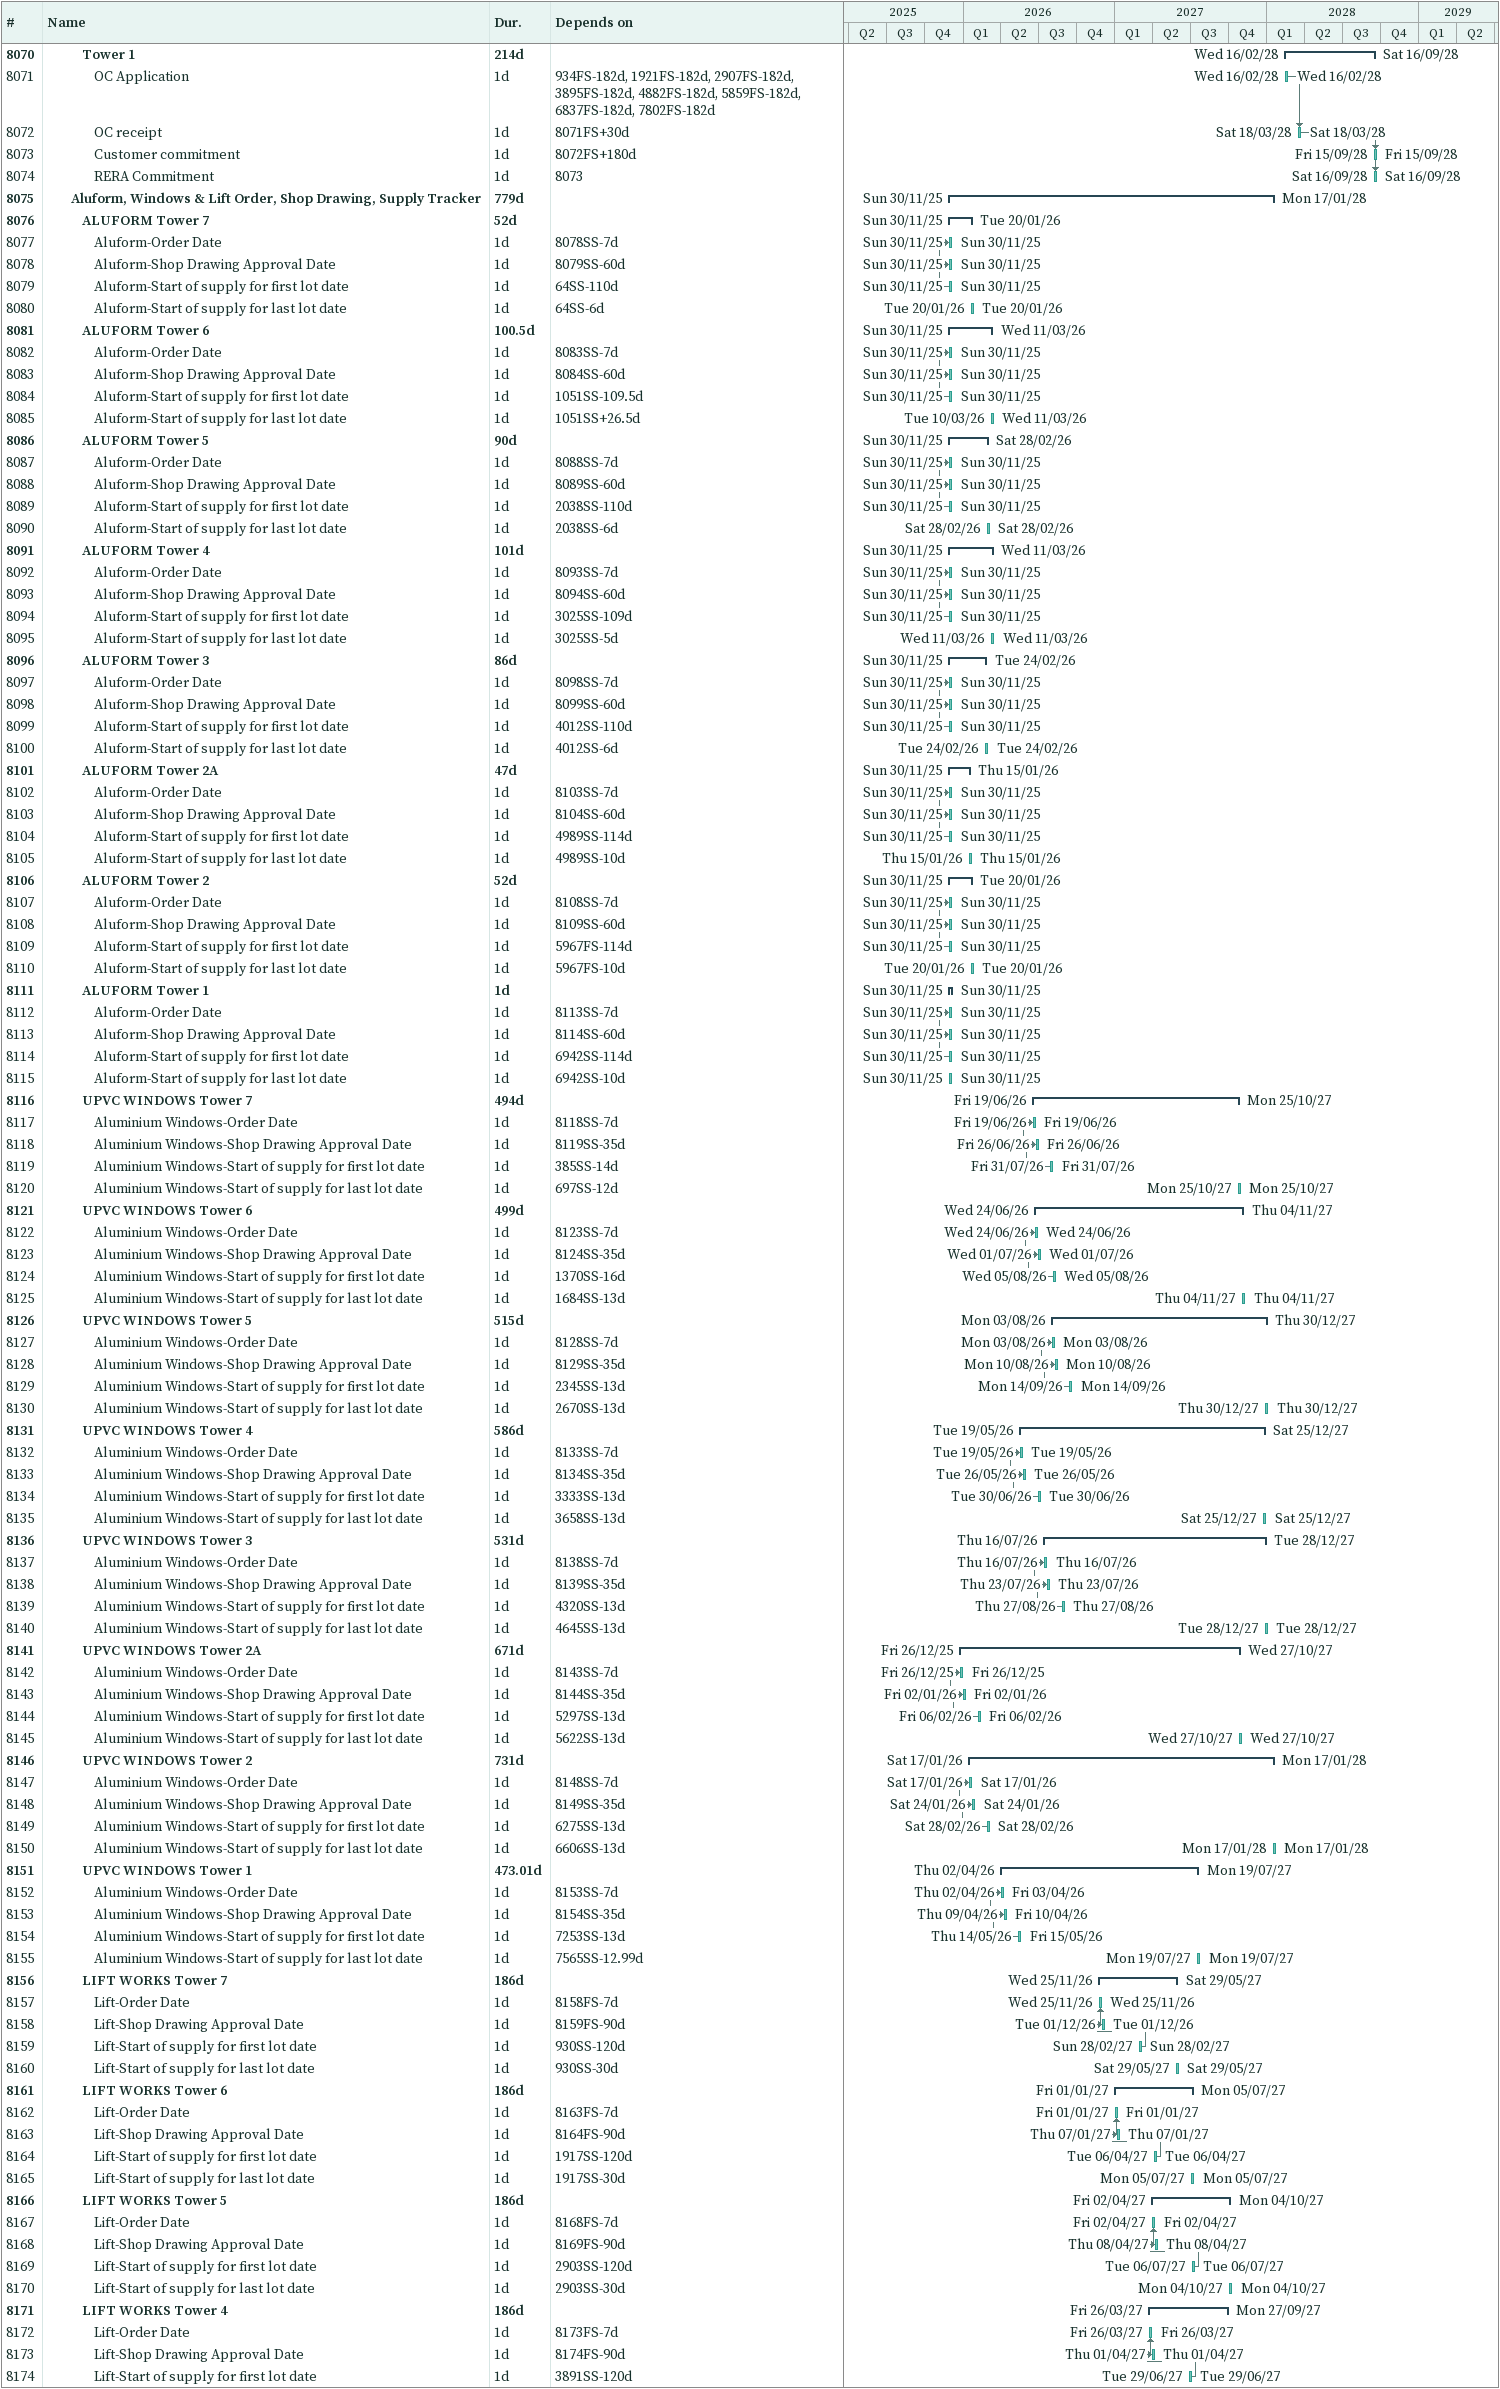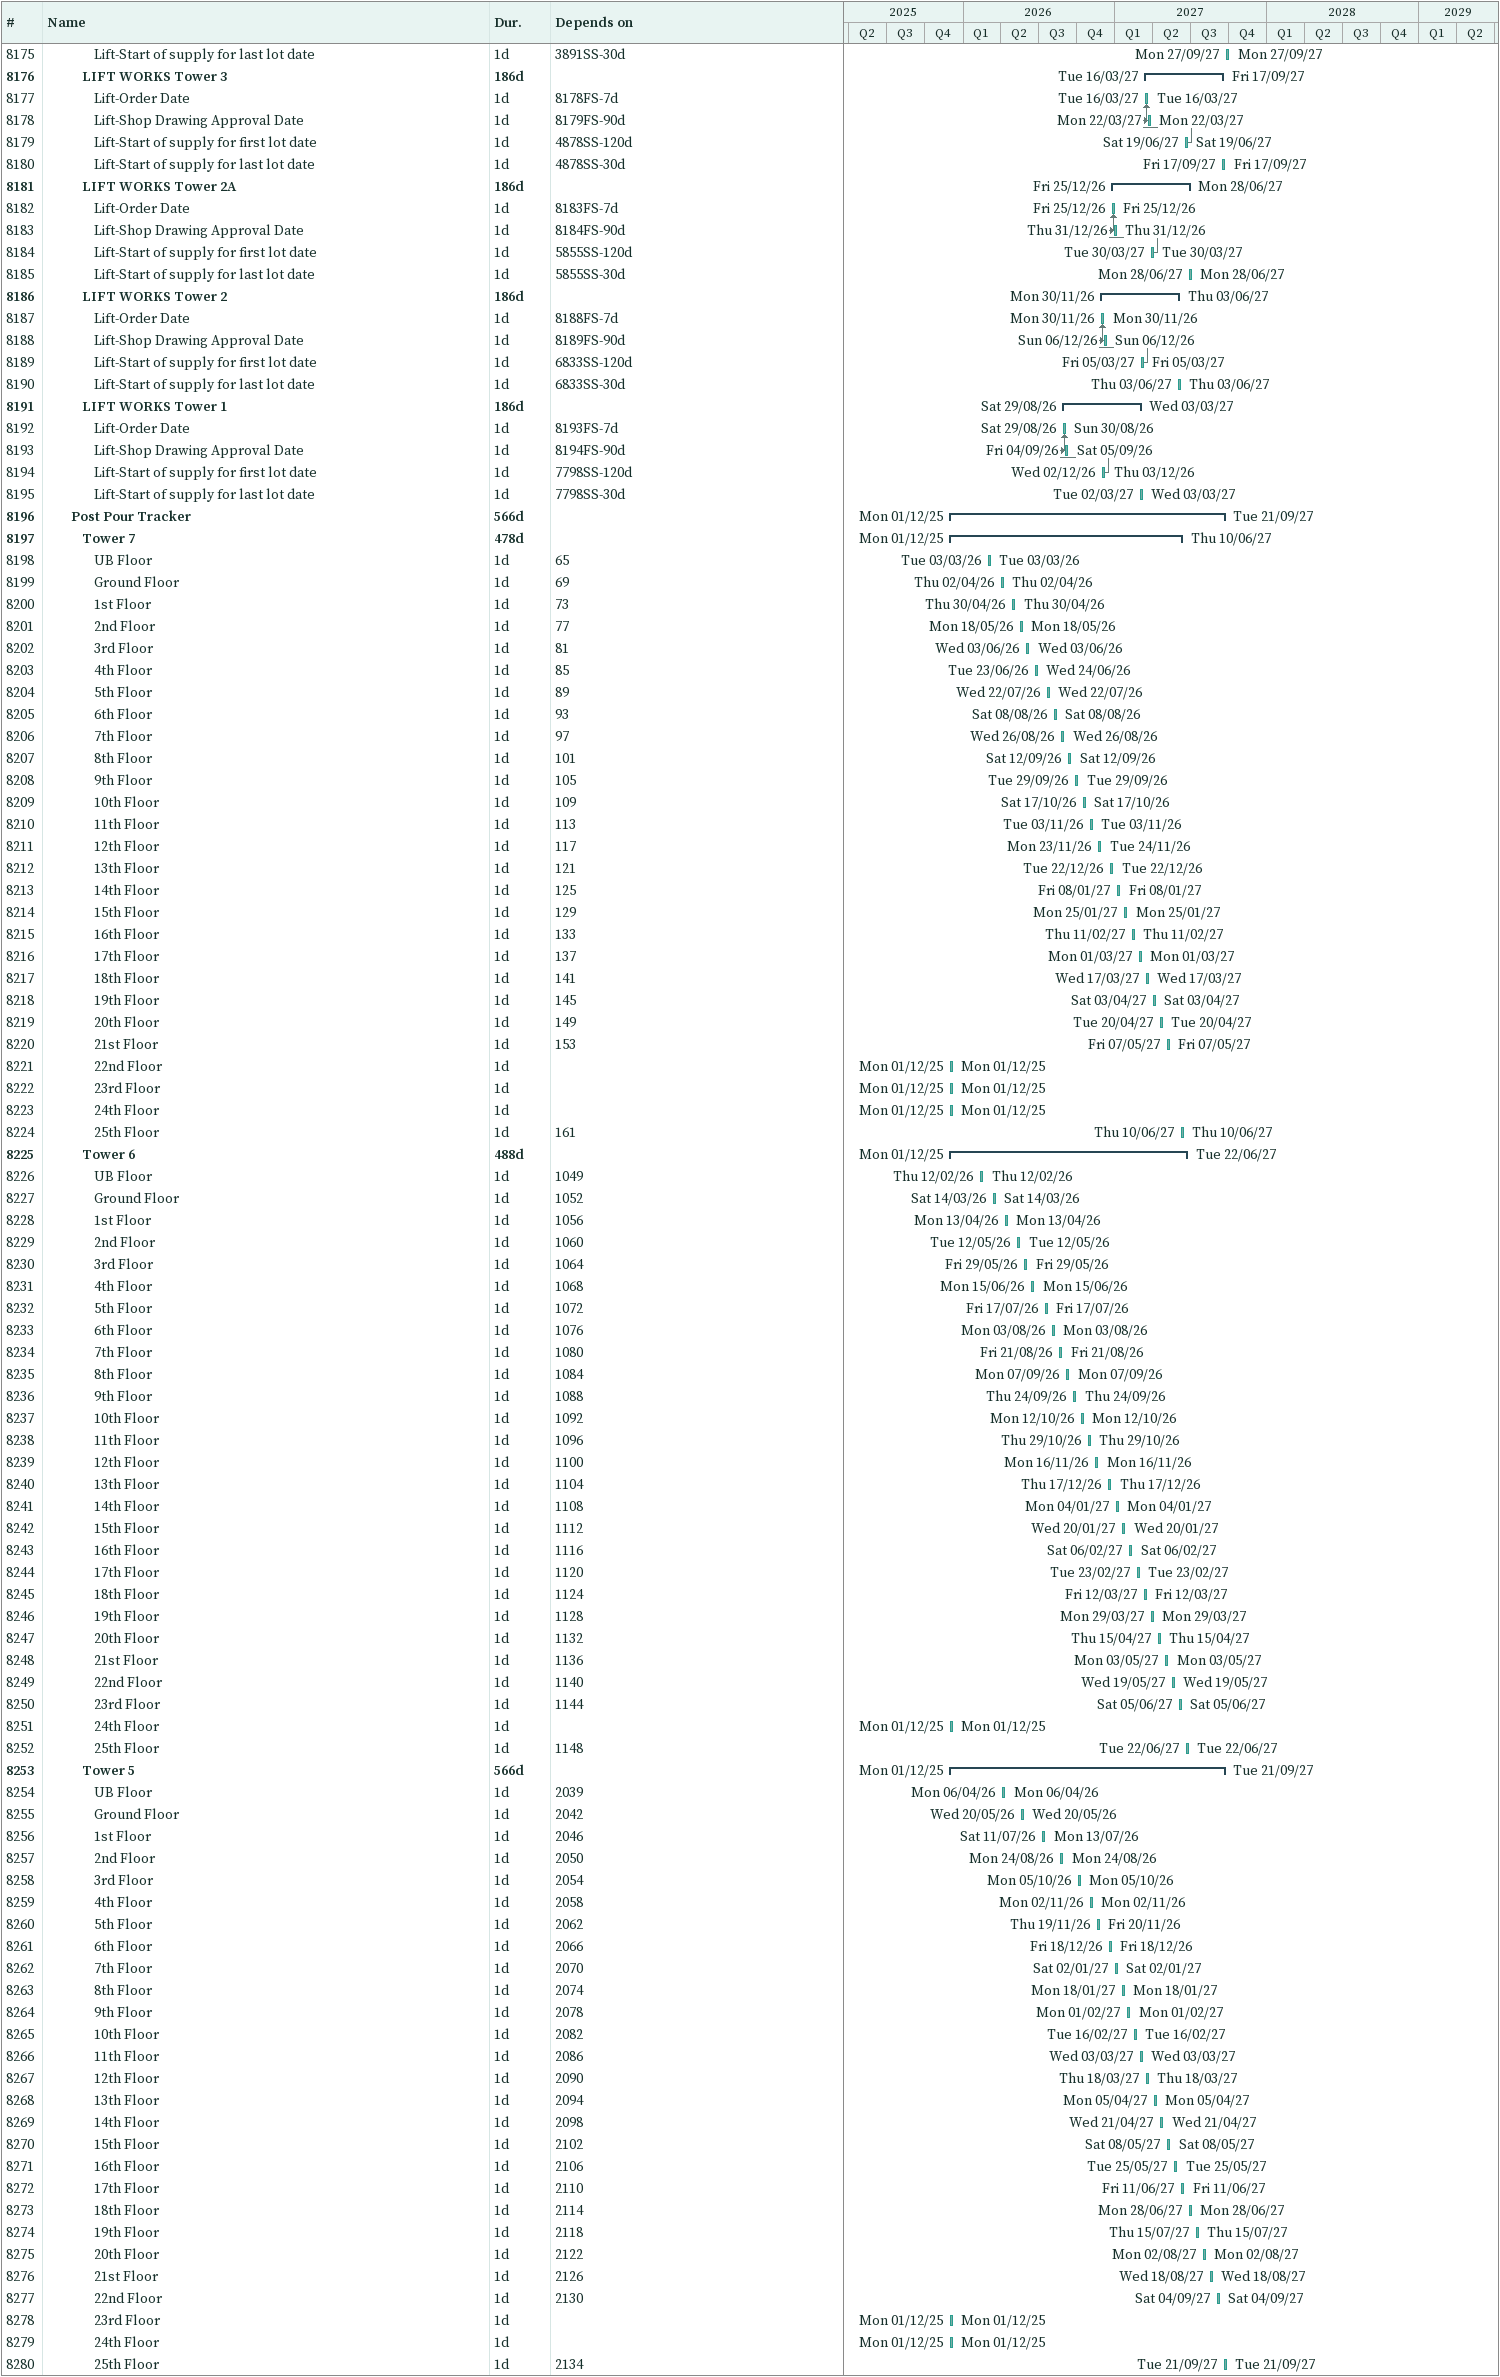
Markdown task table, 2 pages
| ID | Level | Task | Duration | Start | Finish | Predecessors |
|---|---|---|---|---|---|---|
| 8070 | 4 | **Tower 1** | 214d | 2028-02-16 | 2028-09-16 |  |
| 8071 | 5 | OC Application | 1d | 2028-02-16 | 2028-02-16 | 934FS-182d, 1921FS-182d, 2907FS-182d, 3895FS-182d, 4882FS-182d, 5859FS-182d, 6837FS-182d, 7802FS-182d |
| 8072 | 5 | OC receipt | 1d | 2028-03-18 | 2028-03-18 | 8071FS+30d |
| 8073 | 5 | Customer commitment | 1d | 2028-09-15 | 2028-09-15 | 8072FS+180d |
| 8074 | 5 | RERA Commitment | 1d | 2028-09-16 | 2028-09-16 | 8073 |
| 8075 | 3 | **Aluform, Windows & Lift Order, Shop Drawing, Supply Tracker** | 779d | 2025-11-30 | 2028-01-17 |  |
| 8076 | 4 | **ALUFORM Tower 7** | 52d | 2025-11-30 | 2026-01-20 |  |
| 8077 | 5 | Aluform-Order Date | 1d | 2025-11-30 | 2025-11-30 | 8078SS-7d |
| 8078 | 5 | Aluform-Shop Drawing Approval Date | 1d | 2025-11-30 | 2025-11-30 | 8079SS-60d |
| 8079 | 5 | Aluform-Start of supply for first lot date | 1d | 2025-11-30 | 2025-11-30 | 64SS-110d |
| 8080 | 5 | Aluform-Start of supply for last lot date | 1d | 2026-01-20 | 2026-01-20 | 64SS-6d |
| 8081 | 4 | **ALUFORM Tower 6** | 100.5d | 2025-11-30 | 2026-03-11 |  |
| 8082 | 5 | Aluform-Order Date | 1d | 2025-11-30 | 2025-11-30 | 8083SS-7d |
| 8083 | 5 | Aluform-Shop Drawing Approval Date | 1d | 2025-11-30 | 2025-11-30 | 8084SS-60d |
| 8084 | 5 | Aluform-Start of supply for first lot date | 1d | 2025-11-30 | 2025-11-30 | 1051SS-109.5d |
| 8085 | 5 | Aluform-Start of supply for last lot date | 1d | 2026-03-10 | 2026-03-11 | 1051SS+26.5d |
| 8086 | 4 | **ALUFORM Tower 5** | 90d | 2025-11-30 | 2026-02-28 |  |
| 8087 | 5 | Aluform-Order Date | 1d | 2025-11-30 | 2025-11-30 | 8088SS-7d |
| 8088 | 5 | Aluform-Shop Drawing Approval Date | 1d | 2025-11-30 | 2025-11-30 | 8089SS-60d |
| 8089 | 5 | Aluform-Start of supply for first lot date | 1d | 2025-11-30 | 2025-11-30 | 2038SS-110d |
| 8090 | 5 | Aluform-Start of supply for last lot date | 1d | 2026-02-28 | 2026-02-28 | 2038SS-6d |
| 8091 | 4 | **ALUFORM Tower 4** | 101d | 2025-11-30 | 2026-03-11 |  |
| 8092 | 5 | Aluform-Order Date | 1d | 2025-11-30 | 2025-11-30 | 8093SS-7d |
| 8093 | 5 | Aluform-Shop Drawing Approval Date | 1d | 2025-11-30 | 2025-11-30 | 8094SS-60d |
| 8094 | 5 | Aluform-Start of supply for first lot date | 1d | 2025-11-30 | 2025-11-30 | 3025SS-109d |
| 8095 | 5 | Aluform-Start of supply for last lot date | 1d | 2026-03-11 | 2026-03-11 | 3025SS-5d |
| 8096 | 4 | **ALUFORM Tower 3** | 86d | 2025-11-30 | 2026-02-24 |  |
| 8097 | 5 | Aluform-Order Date | 1d | 2025-11-30 | 2025-11-30 | 8098SS-7d |
| 8098 | 5 | Aluform-Shop Drawing Approval Date | 1d | 2025-11-30 | 2025-11-30 | 8099SS-60d |
| 8099 | 5 | Aluform-Start of supply for first lot date | 1d | 2025-11-30 | 2025-11-30 | 4012SS-110d |
| 8100 | 5 | Aluform-Start of supply for last lot date | 1d | 2026-02-24 | 2026-02-24 | 4012SS-6d |
| 8101 | 4 | **ALUFORM Tower 2A** | 47d | 2025-11-30 | 2026-01-15 |  |
| 8102 | 5 | Aluform-Order Date | 1d | 2025-11-30 | 2025-11-30 | 8103SS-7d |
| 8103 | 5 | Aluform-Shop Drawing Approval Date | 1d | 2025-11-30 | 2025-11-30 | 8104SS-60d |
| 8104 | 5 | Aluform-Start of supply for first lot date | 1d | 2025-11-30 | 2025-11-30 | 4989SS-114d |
| 8105 | 5 | Aluform-Start of supply for last lot date | 1d | 2026-01-15 | 2026-01-15 | 4989SS-10d |
| 8106 | 4 | **ALUFORM Tower 2** | 52d | 2025-11-30 | 2026-01-20 |  |
| 8107 | 5 | Aluform-Order Date | 1d | 2025-11-30 | 2025-11-30 | 8108SS-7d |
| 8108 | 5 | Aluform-Shop Drawing Approval Date | 1d | 2025-11-30 | 2025-11-30 | 8109SS-60d |
| 8109 | 5 | Aluform-Start of supply for first lot date | 1d | 2025-11-30 | 2025-11-30 | 5967FS-114d |
| 8110 | 5 | Aluform-Start of supply for last lot date | 1d | 2026-01-20 | 2026-01-20 | 5967FS-10d |
| 8111 | 4 | **ALUFORM Tower 1** | 1d | 2025-11-30 | 2025-11-30 |  |
| 8112 | 5 | Aluform-Order Date | 1d | 2025-11-30 | 2025-11-30 | 8113SS-7d |
| 8113 | 5 | Aluform-Shop Drawing Approval Date | 1d | 2025-11-30 | 2025-11-30 | 8114SS-60d |
| 8114 | 5 | Aluform-Start of supply for first lot date | 1d | 2025-11-30 | 2025-11-30 | 6942SS-114d |
| 8115 | 5 | Aluform-Start of supply for last lot date | 1d | 2025-11-30 | 2025-11-30 | 6942SS-10d |
| 8116 | 4 | **UPVC WINDOWS Tower 7** | 494d | 2026-06-19 | 2027-10-25 |  |
| 8117 | 5 | Aluminium Windows-Order Date | 1d | 2026-06-19 | 2026-06-19 | 8118SS-7d |
| 8118 | 5 | Aluminium Windows-Shop Drawing Approval Date | 1d | 2026-06-26 | 2026-06-26 | 8119SS-35d |
| 8119 | 5 | Aluminium Windows-Start of supply for first lot date | 1d | 2026-07-31 | 2026-07-31 | 385SS-14d |
| 8120 | 5 | Aluminium Windows-Start of supply for last lot date | 1d | 2027-10-25 | 2027-10-25 | 697SS-12d |
| 8121 | 4 | **UPVC WINDOWS Tower 6** | 499d | 2026-06-24 | 2027-11-04 |  |
| 8122 | 5 | Aluminium Windows-Order Date | 1d | 2026-06-24 | 2026-06-24 | 8123SS-7d |
| 8123 | 5 | Aluminium Windows-Shop Drawing Approval Date | 1d | 2026-07-01 | 2026-07-01 | 8124SS-35d |
| 8124 | 5 | Aluminium Windows-Start of supply for first lot date | 1d | 2026-08-05 | 2026-08-05 | 1370SS-16d |
| 8125 | 5 | Aluminium Windows-Start of supply for last lot date | 1d | 2027-11-04 | 2027-11-04 | 1684SS-13d |
| 8126 | 4 | **UPVC WINDOWS Tower 5** | 515d | 2026-08-03 | 2027-12-30 |  |
| 8127 | 5 | Aluminium Windows-Order Date | 1d | 2026-08-03 | 2026-08-03 | 8128SS-7d |
| 8128 | 5 | Aluminium Windows-Shop Drawing Approval Date | 1d | 2026-08-10 | 2026-08-10 | 8129SS-35d |
| 8129 | 5 | Aluminium Windows-Start of supply for first lot date | 1d | 2026-09-14 | 2026-09-14 | 2345SS-13d |
| 8130 | 5 | Aluminium Windows-Start of supply for last lot date | 1d | 2027-12-30 | 2027-12-30 | 2670SS-13d |
| 8131 | 4 | **UPVC WINDOWS Tower 4** | 586d | 2026-05-19 | 2027-12-25 |  |
| 8132 | 5 | Aluminium Windows-Order Date | 1d | 2026-05-19 | 2026-05-19 | 8133SS-7d |
| 8133 | 5 | Aluminium Windows-Shop Drawing Approval Date | 1d | 2026-05-26 | 2026-05-26 | 8134SS-35d |
| 8134 | 5 | Aluminium Windows-Start of supply for first lot date | 1d | 2026-06-30 | 2026-06-30 | 3333SS-13d |
| 8135 | 5 | Aluminium Windows-Start of supply for last lot date | 1d | 2027-12-25 | 2027-12-25 | 3658SS-13d |
| 8136 | 4 | **UPVC WINDOWS Tower 3** | 531d | 2026-07-16 | 2027-12-28 |  |
| 8137 | 5 | Aluminium Windows-Order Date | 1d | 2026-07-16 | 2026-07-16 | 8138SS-7d |
| 8138 | 5 | Aluminium Windows-Shop Drawing Approval Date | 1d | 2026-07-23 | 2026-07-23 | 8139SS-35d |
| 8139 | 5 | Aluminium Windows-Start of supply for first lot date | 1d | 2026-08-27 | 2026-08-27 | 4320SS-13d |
| 8140 | 5 | Aluminium Windows-Start of supply for last lot date | 1d | 2027-12-28 | 2027-12-28 | 4645SS-13d |
| 8141 | 4 | **UPVC WINDOWS Tower 2A** | 671d | 2025-12-26 | 2027-10-27 |  |
| 8142 | 5 | Aluminium Windows-Order Date | 1d | 2025-12-26 | 2025-12-26 | 8143SS-7d |
| 8143 | 5 | Aluminium Windows-Shop Drawing Approval Date | 1d | 2026-01-02 | 2026-01-02 | 8144SS-35d |
| 8144 | 5 | Aluminium Windows-Start of supply for first lot date | 1d | 2026-02-06 | 2026-02-06 | 5297SS-13d |
| 8145 | 5 | Aluminium Windows-Start of supply for last lot date | 1d | 2027-10-27 | 2027-10-27 | 5622SS-13d |
| 8146 | 4 | **UPVC WINDOWS Tower 2** | 731d | 2026-01-17 | 2028-01-17 |  |
| 8147 | 5 | Aluminium Windows-Order Date | 1d | 2026-01-17 | 2026-01-17 | 8148SS-7d |
| 8148 | 5 | Aluminium Windows-Shop Drawing Approval Date | 1d | 2026-01-24 | 2026-01-24 | 8149SS-35d |
| 8149 | 5 | Aluminium Windows-Start of supply for first lot date | 1d | 2026-02-28 | 2026-02-28 | 6275SS-13d |
| 8150 | 5 | Aluminium Windows-Start of supply for last lot date | 1d | 2028-01-17 | 2028-01-17 | 6606SS-13d |
| 8151 | 4 | **UPVC WINDOWS Tower 1** | 473.01d | 2026-04-02 | 2027-07-19 |  |
| 8152 | 5 | Aluminium Windows-Order Date | 1d | 2026-04-02 | 2026-04-03 | 8153SS-7d |
| 8153 | 5 | Aluminium Windows-Shop Drawing Approval Date | 1d | 2026-04-09 | 2026-04-10 | 8154SS-35d |
| 8154 | 5 | Aluminium Windows-Start of supply for first lot date | 1d | 2026-05-14 | 2026-05-15 | 7253SS-13d |
| 8155 | 5 | Aluminium Windows-Start of supply for last lot date | 1d | 2027-07-19 | 2027-07-19 | 7565SS-12.99d |
| 8156 | 4 | **LIFT WORKS Tower 7** | 186d | 2026-11-25 | 2027-05-29 |  |
| 8157 | 5 | Lift-Order Date | 1d | 2026-11-25 | 2026-11-25 | 8158FS-7d |
| 8158 | 5 | Lift-Shop Drawing Approval Date | 1d | 2026-12-01 | 2026-12-01 | 8159FS-90d |
| 8159 | 5 | Lift-Start of supply for first lot date | 1d | 2027-02-28 | 2027-02-28 | 930SS-120d |
| 8160 | 5 | Lift-Start of supply for last lot date | 1d | 2027-05-29 | 2027-05-29 | 930SS-30d |
| 8161 | 4 | **LIFT WORKS Tower 6** | 186d | 2027-01-01 | 2027-07-05 |  |
| 8162 | 5 | Lift-Order Date | 1d | 2027-01-01 | 2027-01-01 | 8163FS-7d |
| 8163 | 5 | Lift-Shop Drawing Approval Date | 1d | 2027-01-07 | 2027-01-07 | 8164FS-90d |
| 8164 | 5 | Lift-Start of supply for first lot date | 1d | 2027-04-06 | 2027-04-06 | 1917SS-120d |
| 8165 | 5 | Lift-Start of supply for last lot date | 1d | 2027-07-05 | 2027-07-05 | 1917SS-30d |
| 8166 | 4 | **LIFT WORKS Tower 5** | 186d | 2027-04-02 | 2027-10-04 |  |
| 8167 | 5 | Lift-Order Date | 1d | 2027-04-02 | 2027-04-02 | 8168FS-7d |
| 8168 | 5 | Lift-Shop Drawing Approval Date | 1d | 2027-04-08 | 2027-04-08 | 8169FS-90d |
| 8169 | 5 | Lift-Start of supply for first lot date | 1d | 2027-07-06 | 2027-07-06 | 2903SS-120d |
| 8170 | 5 | Lift-Start of supply for last lot date | 1d | 2027-10-04 | 2027-10-04 | 2903SS-30d |
| 8171 | 4 | **LIFT WORKS Tower 4** | 186d | 2027-03-26 | 2027-09-27 |  |
| 8172 | 5 | Lift-Order Date | 1d | 2027-03-26 | 2027-03-26 | 8173FS-7d |
| 8173 | 5 | Lift-Shop Drawing Approval Date | 1d | 2027-04-01 | 2027-04-01 | 8174FS-90d |
| 8174 | 5 | Lift-Start of supply for first lot date | 1d | 2027-06-29 | 2027-06-29 | 3891SS-120d |
| 8175 | 5 | Lift-Start of supply for last lot date | 1d | 2027-09-27 | 2027-09-27 | 3891SS-30d |
| 8176 | 4 | **LIFT WORKS Tower 3** | 186d | 2027-03-16 | 2027-09-17 |  |
| 8177 | 5 | Lift-Order Date | 1d | 2027-03-16 | 2027-03-16 | 8178FS-7d |
| 8178 | 5 | Lift-Shop Drawing Approval Date | 1d | 2027-03-22 | 2027-03-22 | 8179FS-90d |
| 8179 | 5 | Lift-Start of supply for first lot date | 1d | 2027-06-19 | 2027-06-19 | 4878SS-120d |
| 8180 | 5 | Lift-Start of supply for last lot date | 1d | 2027-09-17 | 2027-09-17 | 4878SS-30d |
| 8181 | 4 | **LIFT WORKS Tower 2A** | 186d | 2026-12-25 | 2027-06-28 |  |
| 8182 | 5 | Lift-Order Date | 1d | 2026-12-25 | 2026-12-25 | 8183FS-7d |
| 8183 | 5 | Lift-Shop Drawing Approval Date | 1d | 2026-12-31 | 2026-12-31 | 8184FS-90d |
| 8184 | 5 | Lift-Start of supply for first lot date | 1d | 2027-03-30 | 2027-03-30 | 5855SS-120d |
| 8185 | 5 | Lift-Start of supply for last lot date | 1d | 2027-06-28 | 2027-06-28 | 5855SS-30d |
| 8186 | 4 | **LIFT WORKS Tower 2** | 186d | 2026-11-30 | 2027-06-03 |  |
| 8187 | 5 | Lift-Order Date | 1d | 2026-11-30 | 2026-11-30 | 8188FS-7d |
| 8188 | 5 | Lift-Shop Drawing Approval Date | 1d | 2026-12-06 | 2026-12-06 | 8189FS-90d |
| 8189 | 5 | Lift-Start of supply for first lot date | 1d | 2027-03-05 | 2027-03-05 | 6833SS-120d |
| 8190 | 5 | Lift-Start of supply for last lot date | 1d | 2027-06-03 | 2027-06-03 | 6833SS-30d |
| 8191 | 4 | **LIFT WORKS Tower 1** | 186d | 2026-08-29 | 2027-03-03 |  |
| 8192 | 5 | Lift-Order Date | 1d | 2026-08-29 | 2026-08-30 | 8193FS-7d |
| 8193 | 5 | Lift-Shop Drawing Approval Date | 1d | 2026-09-04 | 2026-09-05 | 8194FS-90d |
| 8194 | 5 | Lift-Start of supply for first lot date | 1d | 2026-12-02 | 2026-12-03 | 7798SS-120d |
| 8195 | 5 | Lift-Start of supply for last lot date | 1d | 2027-03-02 | 2027-03-03 | 7798SS-30d |
| 8196 | 3 | **Post Pour Tracker** | 566d | 2025-12-01 | 2027-09-21 |  |
| 8197 | 4 | **Tower 7** | 478d | 2025-12-01 | 2027-06-10 |  |
| 8198 | 5 | UB Floor | 1d | 2026-03-03 | 2026-03-03 | 65 |
| 8199 | 5 | Ground Floor | 1d | 2026-04-02 | 2026-04-02 | 69 |
| 8200 | 5 | 1st Floor | 1d | 2026-04-30 | 2026-04-30 | 73 |
| 8201 | 5 | 2nd Floor | 1d | 2026-05-18 | 2026-05-18 | 77 |
| 8202 | 5 | 3rd Floor | 1d | 2026-06-03 | 2026-06-03 | 81 |
| 8203 | 5 | 4th Floor | 1d | 2026-06-23 | 2026-06-24 | 85 |
| 8204 | 5 | 5th Floor | 1d | 2026-07-22 | 2026-07-22 | 89 |
| 8205 | 5 | 6th Floor | 1d | 2026-08-08 | 2026-08-08 | 93 |
| 8206 | 5 | 7th Floor | 1d | 2026-08-26 | 2026-08-26 | 97 |
| 8207 | 5 | 8th Floor | 1d | 2026-09-12 | 2026-09-12 | 101 |
| 8208 | 5 | 9th Floor | 1d | 2026-09-29 | 2026-09-29 | 105 |
| 8209 | 5 | 10th Floor | 1d | 2026-10-17 | 2026-10-17 | 109 |
| 8210 | 5 | 11th Floor | 1d | 2026-11-03 | 2026-11-03 | 113 |
| 8211 | 5 | 12th Floor | 1d | 2026-11-23 | 2026-11-24 | 117 |
| 8212 | 5 | 13th Floor | 1d | 2026-12-22 | 2026-12-22 | 121 |
| 8213 | 5 | 14th Floor | 1d | 2027-01-08 | 2027-01-08 | 125 |
| 8214 | 5 | 15th Floor | 1d | 2027-01-25 | 2027-01-25 | 129 |
| 8215 | 5 | 16th Floor | 1d | 2027-02-11 | 2027-02-11 | 133 |
| 8216 | 5 | 17th Floor | 1d | 2027-03-01 | 2027-03-01 | 137 |
| 8217 | 5 | 18th Floor | 1d | 2027-03-17 | 2027-03-17 | 141 |
| 8218 | 5 | 19th Floor | 1d | 2027-04-03 | 2027-04-03 | 145 |
| 8219 | 5 | 20th Floor | 1d | 2027-04-20 | 2027-04-20 | 149 |
| 8220 | 5 | 21st Floor | 1d | 2027-05-07 | 2027-05-07 | 153 |
| 8221 | 5 | 22nd Floor | 1d | 2025-12-01 | 2025-12-01 |  |
| 8222 | 5 | 23rd Floor | 1d | 2025-12-01 | 2025-12-01 |  |
| 8223 | 5 | 24th Floor | 1d | 2025-12-01 | 2025-12-01 |  |
| 8224 | 5 | 25th Floor | 1d | 2027-06-10 | 2027-06-10 | 161 |
| 8225 | 4 | **Tower 6** | 488d | 2025-12-01 | 2027-06-22 |  |
| 8226 | 5 | UB Floor | 1d | 2026-02-12 | 2026-02-12 | 1049 |
| 8227 | 5 | Ground Floor | 1d | 2026-03-14 | 2026-03-14 | 1052 |
| 8228 | 5 | 1st Floor | 1d | 2026-04-13 | 2026-04-13 | 1056 |
| 8229 | 5 | 2nd Floor | 1d | 2026-05-12 | 2026-05-12 | 1060 |
| 8230 | 5 | 3rd Floor | 1d | 2026-05-29 | 2026-05-29 | 1064 |
| 8231 | 5 | 4th Floor | 1d | 2026-06-15 | 2026-06-15 | 1068 |
| 8232 | 5 | 5th Floor | 1d | 2026-07-17 | 2026-07-17 | 1072 |
| 8233 | 5 | 6th Floor | 1d | 2026-08-03 | 2026-08-03 | 1076 |
| 8234 | 5 | 7th Floor | 1d | 2026-08-21 | 2026-08-21 | 1080 |
| 8235 | 5 | 8th Floor | 1d | 2026-09-07 | 2026-09-07 | 1084 |
| 8236 | 5 | 9th Floor | 1d | 2026-09-24 | 2026-09-24 | 1088 |
| 8237 | 5 | 10th Floor | 1d | 2026-10-12 | 2026-10-12 | 1092 |
| 8238 | 5 | 11th Floor | 1d | 2026-10-29 | 2026-10-29 | 1096 |
| 8239 | 5 | 12th Floor | 1d | 2026-11-16 | 2026-11-16 | 1100 |
| 8240 | 5 | 13th Floor | 1d | 2026-12-17 | 2026-12-17 | 1104 |
| 8241 | 5 | 14th Floor | 1d | 2027-01-04 | 2027-01-04 | 1108 |
| 8242 | 5 | 15th Floor | 1d | 2027-01-20 | 2027-01-20 | 1112 |
| 8243 | 5 | 16th Floor | 1d | 2027-02-06 | 2027-02-06 | 1116 |
| 8244 | 5 | 17th Floor | 1d | 2027-02-23 | 2027-02-23 | 1120 |
| 8245 | 5 | 18th Floor | 1d | 2027-03-12 | 2027-03-12 | 1124 |
| 8246 | 5 | 19th Floor | 1d | 2027-03-29 | 2027-03-29 | 1128 |
| 8247 | 5 | 20th Floor | 1d | 2027-04-15 | 2027-04-15 | 1132 |
| 8248 | 5 | 21st Floor | 1d | 2027-05-03 | 2027-05-03 | 1136 |
| 8249 | 5 | 22nd Floor | 1d | 2027-05-19 | 2027-05-19 | 1140 |
| 8250 | 5 | 23rd Floor | 1d | 2027-06-05 | 2027-06-05 | 1144 |
| 8251 | 5 | 24th Floor | 1d | 2025-12-01 | 2025-12-01 |  |
| 8252 | 5 | 25th Floor | 1d | 2027-06-22 | 2027-06-22 | 1148 |
| 8253 | 4 | **Tower 5** | 566d | 2025-12-01 | 2027-09-21 |  |
| 8254 | 5 | UB Floor | 1d | 2026-04-06 | 2026-04-06 | 2039 |
| 8255 | 5 | Ground Floor | 1d | 2026-05-20 | 2026-05-20 | 2042 |
| 8256 | 5 | 1st Floor | 1d | 2026-07-11 | 2026-07-13 | 2046 |
| 8257 | 5 | 2nd Floor | 1d | 2026-08-24 | 2026-08-24 | 2050 |
| 8258 | 5 | 3rd Floor | 1d | 2026-10-05 | 2026-10-05 | 2054 |
| 8259 | 5 | 4th Floor | 1d | 2026-11-02 | 2026-11-02 | 2058 |
| 8260 | 5 | 5th Floor | 1d | 2026-11-19 | 2026-11-20 | 2062 |
| 8261 | 5 | 6th Floor | 1d | 2026-12-18 | 2026-12-18 | 2066 |
| 8262 | 5 | 7th Floor | 1d | 2027-01-02 | 2027-01-02 | 2070 |
| 8263 | 5 | 8th Floor | 1d | 2027-01-18 | 2027-01-18 | 2074 |
| 8264 | 5 | 9th Floor | 1d | 2027-02-01 | 2027-02-01 | 2078 |
| 8265 | 5 | 10th Floor | 1d | 2027-02-16 | 2027-02-16 | 2082 |
| 8266 | 5 | 11th Floor | 1d | 2027-03-03 | 2027-03-03 | 2086 |
| 8267 | 5 | 12th Floor | 1d | 2027-03-18 | 2027-03-18 | 2090 |
| 8268 | 5 | 13th Floor | 1d | 2027-04-05 | 2027-04-05 | 2094 |
| 8269 | 5 | 14th Floor | 1d | 2027-04-21 | 2027-04-21 | 2098 |
| 8270 | 5 | 15th Floor | 1d | 2027-05-08 | 2027-05-08 | 2102 |
| 8271 | 5 | 16th Floor | 1d | 2027-05-25 | 2027-05-25 | 2106 |
| 8272 | 5 | 17th Floor | 1d | 2027-06-11 | 2027-06-11 | 2110 |
| 8273 | 5 | 18th Floor | 1d | 2027-06-28 | 2027-06-28 | 2114 |
| 8274 | 5 | 19th Floor | 1d | 2027-07-15 | 2027-07-15 | 2118 |
| 8275 | 5 | 20th Floor | 1d | 2027-08-02 | 2027-08-02 | 2122 |
| 8276 | 5 | 21st Floor | 1d | 2027-08-18 | 2027-08-18 | 2126 |
| 8277 | 5 | 22nd Floor | 1d | 2027-09-04 | 2027-09-04 | 2130 |
| 8278 | 5 | 23rd Floor | 1d | 2025-12-01 | 2025-12-01 |  |
| 8279 | 5 | 24th Floor | 1d | 2025-12-01 | 2025-12-01 |  |
| 8280 | 5 | 25th Floor | 1d | 2027-09-21 | 2027-09-21 | 2134 |
